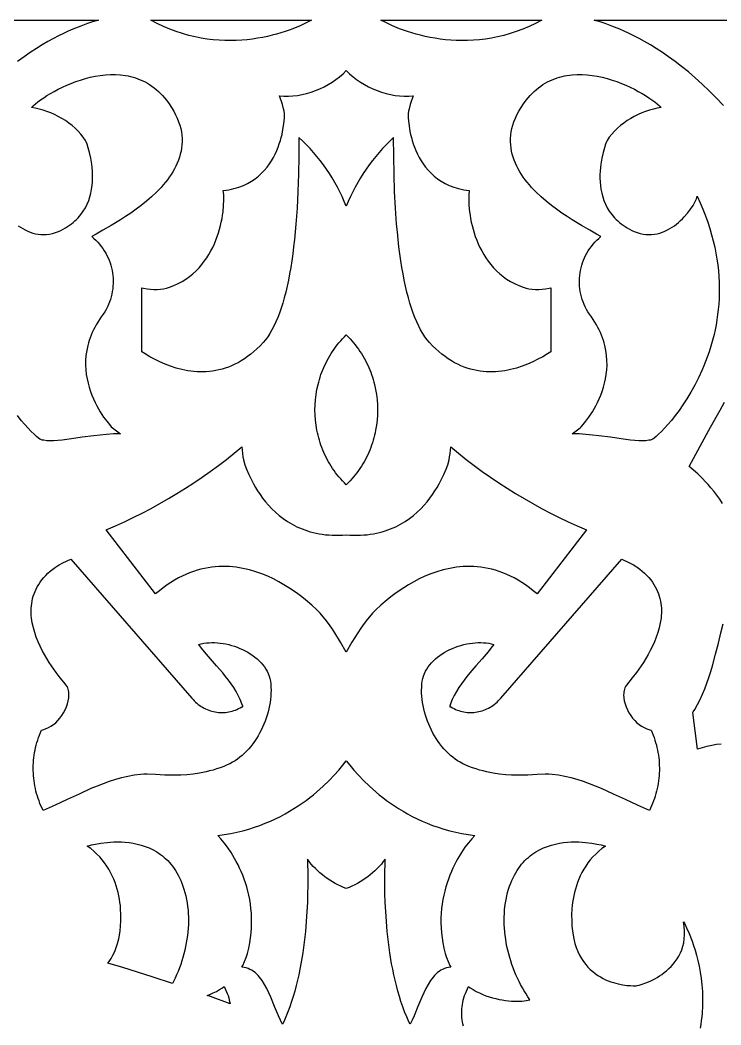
# Model space of a CAD drawing. Extents: x -350 to 350, y -780 to 780.
# Drawn here: x 46.6 to 112, y 606.3 to 700 of the extents above; entities that cross this region are included whole.
import ezdxf

# ---------------------------------------------------------------- set-up
doc = ezdxf.new("R2010")
doc.units = 0
doc.layers.add('LAYER_1', color=18, linetype='CONTINUOUS')

msp = doc.modelspace()

# ---------------------------------------------------------------- linework, layer by layer
at = {"layer": 'LAYER_1'}
for points in [[(22.939, 700), (53.862, 700), (53.668, 699.935), (53.321, 699.829), (52.831, 699.669), (52.21, 699.444), (51.468, 699.144), (51.055, 698.962), (50.615, 698.757), (50.151, 698.528), (49.663, 698.274), (49.154, 697.993), (48.623, 697.683), (48.073, 697.344), (47.505, 696.974), (46.92, 696.572), (46.319, 696.137)], [(112.204, 692.04), (111.533, 692.747), (110.868, 693.411), (110.211, 694.034), (109.562, 694.617), (108.924, 695.16), (108.296, 695.667), (107.682, 696.137), (107.082, 696.572), (106.497, 696.974), (105.928, 697.344), (105.378, 697.683), (104.847, 697.993), (104.338, 698.274), (103.85, 698.528), (103.386, 698.757), (102.946, 698.962), (102.533, 699.144), (101.791, 699.444), (101.17, 699.669), (100.68, 699.829), (100.333, 699.935), (100.139, 700), (131.062, 700)], [(46.383, 680.825), (46.594, 680.681), (46.811, 680.548), (47.036, 680.425), (47.266, 680.315), (47.503, 680.219), (47.746, 680.138), (47.993, 680.072), (48.246, 680.025), (48.503, 679.996), (48.765, 679.987), (49.031, 679.999), (49.3, 680.033), (49.572, 680.092), (49.847, 680.175), (50.125, 680.284), (50.353, 680.39), (50.571, 680.501), (50.779, 680.618), (50.976, 680.739), (51.164, 680.865), (51.343, 680.996), (51.512, 681.131), (51.672, 681.27), (51.823, 681.413), (51.965, 681.559), (52.224, 681.862), (52.451, 682.177), (52.647, 682.502), (52.814, 682.836), (52.955, 683.176), (53.07, 683.52), (53.161, 683.868), (53.23, 684.218), (53.279, 684.566), (53.309, 684.913), (53.323, 685.256), (53.322, 685.593), (53.307, 685.922), (53.281, 686.242), (53.245, 686.552), (53.149, 687.13), (53.035, 687.643), (52.916, 688.077), (52.805, 688.418), (52.717, 688.651), (52.665, 688.763), (52.452, 689.074), (52.218, 689.369), (51.964, 689.65), (51.692, 689.916), (51.404, 690.167), (51.101, 690.402), (50.785, 690.621), (50.458, 690.824), (50.12, 691.012), (49.774, 691.182), (49.421, 691.337), (49.063, 691.474), (48.702, 691.595), (48.338, 691.699), (47.973, 691.785), (47.61, 691.853), (47.782, 692.016), (47.985, 692.189), (48.216, 692.372), (48.474, 692.562), (48.758, 692.758), (49.066, 692.956), (49.396, 693.156), (49.747, 693.354), (50.116, 693.55), (50.504, 693.74), (50.907, 693.924), (51.324, 694.098), (51.755, 694.261), (52.196, 694.411), (52.647, 694.546), (53.106, 694.663), (53.571, 694.762), (54.041, 694.838), (54.514, 694.892), (54.988, 694.919), (55.462, 694.92), (55.935, 694.89), (56.404, 694.83), (56.637, 694.787), (56.868, 694.735), (57.098, 694.675), (57.326, 694.605), (57.552, 694.526), (57.776, 694.437), (57.997, 694.338), (58.216, 694.229), (58.432, 694.11), (58.645, 693.98), (58.854, 693.839), (59.061, 693.686), (59.263, 693.523), (59.462, 693.347), (59.657, 693.16), (59.847, 692.96), (60.033, 692.748), (60.215, 692.523), (60.467, 692.181), (60.694, 691.842), (60.894, 691.507), (61.071, 691.175), (61.223, 690.847), (61.351, 690.523), (61.458, 690.202), (61.542, 689.884), (61.605, 689.571), (61.647, 689.261), (61.67, 688.956), (61.673, 688.654), (61.658, 688.356), (61.625, 688.062), (61.576, 687.772), (61.51, 687.487), (61.428, 687.205), (61.332, 686.928), (61.222, 686.655), (61.098, 686.386), (60.961, 686.122), (60.812, 685.862), (60.652, 685.607), (60.482, 685.356), (60.301, 685.11), (60.111, 684.868), (59.913, 684.632), (59.707, 684.399), (59.274, 683.95), (58.819, 683.52), (58.347, 683.11), (57.863, 682.721), (57.374, 682.352), (56.884, 682.005), (56.401, 681.68), (55.928, 681.377), (55.04, 680.839), (54.265, 680.395), (53.648, 680.048), (53.235, 679.802), (53.434, 679.636), (53.623, 679.463), (53.802, 679.282), (53.971, 679.093), (54.129, 678.898), (54.278, 678.696), (54.415, 678.488), (54.543, 678.274), (54.66, 678.055), (54.767, 677.831), (54.862, 677.603), (54.948, 677.371), (55.022, 677.135), (55.086, 676.897), (55.138, 676.655), (55.18, 676.412), (55.211, 676.167), (55.231, 675.92), (55.239, 675.673), (55.237, 675.425), (55.223, 675.177), (55.198, 674.929), (55.161, 674.683), (55.113, 674.437), (55.054, 674.193), (54.983, 673.952), (54.9, 673.713), (54.806, 673.477), (54.699, 673.244), (54.581, 673.015), (54.451, 672.791), (54.309, 672.571), (54.127, 672.324), (53.956, 672.077), (53.798, 671.83), (53.651, 671.585), (53.516, 671.339), (53.392, 671.095), (53.279, 670.851), (53.177, 670.609), (53.085, 670.368), (53.003, 670.128), (52.931, 669.889), (52.868, 669.651), (52.769, 669.181), (52.704, 668.719), (52.671, 668.264), (52.667, 667.817), (52.69, 667.381), (52.737, 666.955), (52.807, 666.54), (52.896, 666.138), (53.003, 665.749), (53.124, 665.373), (53.259, 665.013), (53.403, 664.668), (53.555, 664.34), (53.713, 664.029), (53.874, 663.736), (54.036, 663.462), (54.351, 662.976), (54.641, 662.577), (54.886, 662.272), (55.068, 662.067), (55.166, 661.969), (55.545, 661.69), (55.935, 661.424), (55.272, 661.396), (54.634, 661.353), (54.022, 661.298), (53.435, 661.234), (52.341, 661.091), (51.353, 660.948), (50.472, 660.83), (50.073, 660.788), (49.701, 660.762), (49.357, 660.754), (49.042, 660.768), (48.755, 660.806), (48.622, 660.835), (48.496, 660.872), (48.404, 660.92), (48.263, 661.021), (48.079, 661.173), (47.856, 661.375), (47.597, 661.627), (47.309, 661.927), (46.996, 662.274), (46.661, 662.668), (46.31, 663.108)], [(112.117, 654.902), (111.852, 655.307), (111.581, 655.689), (111.307, 656.048), (111.034, 656.382), (110.766, 656.693), (110.504, 656.978), (110.253, 657.238), (109.795, 657.682), (109.418, 658.019), (109.147, 658.247), (109.009, 658.362), (110.043, 660.263), (111, 662.019), (111.888, 663.616), (112.309, 664.352)], [(111.993, 632.479), (111.555, 632.422), (111.109, 632.347), (110.658, 632.251), (110.206, 632.132), (109.774, 631.995), (109.335, 635.43), (109.38, 635.496), (109.516, 635.707), (109.774, 636.152), (110.016, 636.624), (110.242, 637.118), (110.454, 637.631), (110.652, 638.159), (110.837, 638.696), (111.01, 639.239), (111.172, 639.784), (111.466, 640.861), (111.728, 641.894), (111.964, 642.849), (112.182, 643.691)], [(87.931, 606.178), (87.885, 606.369), (87.847, 606.563), (87.816, 606.758), (87.794, 606.956), (87.779, 607.156), (87.773, 607.358), (87.775, 607.561), (87.786, 607.765), (87.805, 607.971), (87.834, 608.178), (87.871, 608.385), (87.918, 608.594), (87.975, 608.803), (88.041, 609.012), (88.117, 609.221), (88.204, 609.43), (88.3, 609.639), (88.407, 609.848), (88.546, 609.749), (88.833, 609.569), (89.127, 609.405), (89.426, 609.257), (89.728, 609.123), (90.034, 609.004), (90.341, 608.9), (90.647, 608.808), (90.952, 608.729), (91.254, 608.663), (91.552, 608.609), (91.844, 608.565), (92.129, 608.533), (92.405, 608.51), (92.672, 608.497), (92.927, 608.493), (93.17, 608.498), (93.398, 608.51), (93.612, 608.53), (93.808, 608.557), (93.986, 608.59), (94.145, 608.629), (93.958, 608.896), (93.777, 609.171), (93.603, 609.453), (93.435, 609.742), (93.274, 610.037), (93.12, 610.338), (92.973, 610.645), (92.833, 610.957), (92.7, 611.273), (92.575, 611.594), (92.458, 611.919), (92.349, 612.248), (92.249, 612.579), (92.156, 612.914), (92.073, 613.251), (91.998, 613.589), (91.932, 613.93), (91.875, 614.271), (91.827, 614.613), (91.79, 614.956), (91.762, 615.298), (91.743, 615.64), (91.735, 615.981), (91.738, 616.321), (91.751, 616.659), (91.774, 616.995), (91.809, 617.329), (91.854, 617.659), (91.911, 617.986), (91.98, 618.31), (92.06, 618.63), (92.152, 618.945), (92.245, 619.227), (92.346, 619.497), (92.453, 619.755), (92.567, 620.003), (92.686, 620.239), (92.812, 620.464), (92.943, 620.679), (93.079, 620.884), (93.22, 621.078), (93.366, 621.262), (93.517, 621.437), (93.672, 621.602), (93.831, 621.758), (93.994, 621.905), (94.16, 622.044), (94.329, 622.173), (94.677, 622.408), (95.034, 622.612), (95.399, 622.787), (95.77, 622.934), (96.144, 623.055), (96.52, 623.152), (96.895, 623.228), (97.268, 623.283), (97.636, 623.32), (97.997, 623.341), (98.349, 623.348), (98.691, 623.341), (99.019, 623.324), (99.332, 623.299), (99.906, 623.228), (100.394, 623.144), (100.78, 623.061), (101.181, 622.961), (100.858, 622.725), (100.556, 622.478), (100.276, 622.22), (100.015, 621.952), (99.775, 621.676), (99.553, 621.392), (99.35, 621.1), (99.164, 620.804), (98.995, 620.502), (98.842, 620.196), (98.705, 619.886), (98.583, 619.575), (98.475, 619.262), (98.381, 618.949), (98.299, 618.636), (98.23, 618.325), (98.172, 618.017), (98.125, 617.711), (98.088, 617.41), (98.061, 617.114), (98.033, 616.541), (98.035, 616), (98.061, 615.498), (98.106, 615.042), (98.166, 614.641), (98.234, 614.3), (98.342, 613.884), (98.47, 613.495), (98.615, 613.132), (98.776, 612.794), (98.952, 612.481), (99.141, 612.192), (99.342, 611.925), (99.553, 611.68), (99.773, 611.456), (100.001, 611.252), (100.235, 611.067), (100.474, 610.9), (100.716, 610.75), (100.96, 610.616), (101.204, 610.497), (101.448, 610.393), (101.689, 610.303), (101.926, 610.225), (102.158, 610.158), (102.383, 610.102), (102.808, 610.019), (103.19, 609.968), (103.516, 609.941), (103.776, 609.931), (104.052, 609.932), (104.151, 609.948), (104.346, 609.997), (104.623, 610.082), (104.966, 610.206), (105.358, 610.373), (105.785, 610.585), (106.006, 610.709), (106.23, 610.846), (106.454, 610.996), (106.678, 611.159), (106.898, 611.336), (107.113, 611.527), (107.32, 611.732), (107.519, 611.952), (107.707, 612.188), (107.881, 612.439), (108.041, 612.707), (108.184, 612.99), (108.307, 613.291), (108.41, 613.609), (108.491, 613.945), (108.546, 614.298), (108.575, 614.67), (108.575, 615.061), (108.544, 615.471), (108.481, 615.901), (108.582, 615.709), (108.763, 615.336), (109.002, 614.795), (109.272, 614.098), (109.411, 613.696), (109.55, 613.259), (109.684, 612.79), (109.812, 612.291), (109.929, 611.762), (110.032, 611.206), (110.12, 610.624), (110.188, 610.017), (110.234, 609.388), (110.255, 608.738), (110.247, 608.069), (110.208, 607.382), (110.175, 607.032), (110.134, 606.679), (110.083, 606.322), (110.022, 605.961)]]:
    msp.add_lwpolyline(points, dxfattribs=at)
for points in [[(73.262, 699.738), (72.681, 699.468), (72.022, 699.198), (71.665, 699.065), (71.291, 698.937), (70.9, 698.812), (70.493, 698.694), (70.07, 698.583), (69.633, 698.479), (69.181, 698.386), (68.716, 698.303), (68.238, 698.232), (67.747, 698.174), (67.245, 698.13), (66.732, 698.102), (66.208, 698.09), (65.675, 698.096), (65.132, 698.121), (64.581, 698.167), (64.022, 698.234), (63.456, 698.323), (62.883, 698.437), (62.305, 698.575), (61.721, 698.74), (61.132, 698.932), (60.539, 699.152), (59.943, 699.403), (59.344, 699.684), (58.743, 700), (73.762, 700)], [(94.657, 699.684), (94.058, 699.403), (93.462, 699.152), (92.869, 698.932), (92.28, 698.74), (91.696, 698.575), (91.118, 698.437), (90.545, 698.323), (89.979, 698.234), (89.42, 698.167), (88.869, 698.121), (88.326, 698.096), (87.793, 698.09), (87.269, 698.102), (86.756, 698.13), (86.254, 698.174), (85.764, 698.232), (85.285, 698.303), (84.82, 698.386), (84.369, 698.479), (83.931, 698.583), (83.509, 698.694), (83.102, 698.812), (82.711, 698.937), (82.336, 699.065), (81.98, 699.198), (81.321, 699.468), (80.739, 699.738), (80.239, 700), (95.259, 700)], [(77.304, 694.997), (77.626, 694.716), (77.967, 694.453), (78.324, 694.207), (78.695, 693.981), (79.079, 693.774), (79.474, 693.587), (79.878, 693.422), (80.29, 693.277), (80.708, 693.155), (81.13, 693.055), (81.554, 692.979), (81.979, 692.928), (82.403, 692.9), (82.824, 692.899), (83.241, 692.923), (82.969, 692.122), (82.858, 691.713), (82.814, 691.506), (82.778, 691.298), (82.773, 691.174), (82.779, 690.927), (82.804, 690.575), (82.855, 690.134), (82.942, 689.622), (83.001, 689.344), (83.072, 689.055), (83.156, 688.756), (83.253, 688.45), (83.365, 688.138), (83.492, 687.824), (83.637, 687.509), (83.799, 687.194), (83.979, 686.883), (84.18, 686.578), (84.401, 686.28), (84.643, 685.991), (84.909, 685.714), (85.197, 685.451), (85.511, 685.204), (85.85, 684.975), (86.216, 684.766), (86.609, 684.579), (87.031, 684.417), (87.253, 684.346), (87.483, 684.281), (87.72, 684.224), (87.965, 684.174), (88.218, 684.132), (88.479, 684.098), (88.441, 683.702), (88.43, 683.233), (88.45, 682.701), (88.506, 682.117), (88.549, 681.809), (88.602, 681.492), (88.666, 681.168), (88.741, 680.837), (88.829, 680.502), (88.929, 680.163), (89.043, 679.823), (89.17, 679.482), (89.312, 679.142), (89.468, 678.804), (89.639, 678.47), (89.827, 678.141), (90.031, 677.818), (90.252, 677.502), (90.49, 677.196), (90.746, 676.901), (91.021, 676.617), (91.315, 676.347), (91.629, 676.091), (91.962, 675.851), (92.317, 675.629), (92.693, 675.425), (93.09, 675.242), (93.51, 675.08), (93.773, 675.002), (94.051, 674.943), (94.342, 674.905), (94.644, 674.886), (94.956, 674.886), (95.276, 674.903), (95.601, 674.939), (95.932, 674.99), (96.075, 675.02), (96.075, 669.047), (95.779, 668.861), (95.345, 668.606), (94.889, 668.361), (94.413, 668.128), (93.918, 667.912), (93.406, 667.716), (92.879, 667.545), (92.338, 667.402), (92.063, 667.343), (91.784, 667.292), (91.504, 667.25), (91.22, 667.218), (90.935, 667.196), (90.647, 667.185), (90.358, 667.184), (90.067, 667.195), (89.774, 667.218), (89.48, 667.254), (89.185, 667.302), (88.889, 667.365), (88.593, 667.441), (88.296, 667.531), (87.998, 667.637), (87.701, 667.758), (87.404, 667.894), (87.107, 668.048), (86.81, 668.218), (86.514, 668.406), (86.219, 668.611), (85.926, 668.835), (85.633, 669.078), (85.342, 669.34), (85.053, 669.622), (84.765, 669.925), (84.548, 670.18), (84.338, 670.462), (84.136, 670.769), (83.941, 671.102), (83.755, 671.46), (83.575, 671.843), (83.404, 672.249), (83.24, 672.68), (83.083, 673.134), (82.934, 673.611), (82.792, 674.11), (82.657, 674.632), (82.53, 675.175), (82.41, 675.739), (82.297, 676.324), (82.191, 676.929), (82.092, 677.555), (82, 678.2), (81.915, 678.864), (81.837, 679.546), (81.766, 680.247), (81.701, 680.966), (81.593, 682.455), (81.51, 684.011), (81.454, 685.629), (81.424, 687.307), (81.419, 689.041), (81.066, 688.711), (80.722, 688.369), (80.387, 688.016), (80.061, 687.652), (79.745, 687.278), (79.438, 686.894), (79.142, 686.501), (78.857, 686.1), (78.583, 685.69), (78.32, 685.273), (78.069, 684.848), (77.83, 684.417), (77.603, 683.98), (77.389, 683.536), (77.188, 683.088), (77.001, 682.635), (76.813, 683.088), (76.612, 683.536), (76.398, 683.98), (76.171, 684.417), (75.932, 684.848), (75.681, 685.273), (75.418, 685.69), (75.144, 686.1), (74.859, 686.501), (74.563, 686.894), (74.257, 687.278), (73.94, 687.652), (73.614, 688.016), (73.279, 688.369), (72.935, 688.711), (72.582, 689.041), (72.577, 687.307), (72.547, 685.629), (72.491, 684.011), (72.409, 682.455), (72.3, 680.966), (72.235, 680.247), (72.164, 679.546), (72.086, 678.864), (72.001, 678.2), (71.909, 677.555), (71.81, 676.929), (71.704, 676.324), (71.591, 675.739), (71.471, 675.175), (71.344, 674.632), (71.209, 674.11), (71.067, 673.611), (70.918, 673.134), (70.761, 672.68), (70.597, 672.249), (70.426, 671.843), (70.247, 671.46), (70.06, 671.102), (69.865, 670.769), (69.663, 670.462), (69.453, 670.18), (69.236, 669.925), (68.948, 669.622), (68.659, 669.34), (68.368, 669.078), (68.075, 668.835), (67.782, 668.611), (67.487, 668.406), (67.191, 668.218), (66.894, 668.048), (66.597, 667.894), (66.3, 667.758), (66.003, 667.637), (65.705, 667.531), (65.408, 667.441), (65.112, 667.365), (64.816, 667.302), (64.521, 667.254), (64.227, 667.218), (63.934, 667.195), (63.643, 667.184), (63.354, 667.185), (63.066, 667.196), (62.781, 667.218), (62.497, 667.25), (62.217, 667.292), (61.939, 667.343), (61.663, 667.402), (61.122, 667.545), (60.595, 667.716), (60.083, 667.912), (59.588, 668.128), (59.112, 668.361), (58.656, 668.606), (58.222, 668.861), (57.926, 669.047), (57.926, 675.02), (58.069, 674.99), (58.4, 674.939), (58.725, 674.903), (59.045, 674.886), (59.357, 674.886), (59.659, 674.905), (59.95, 674.943), (60.228, 675.002), (60.491, 675.08), (60.911, 675.242), (61.309, 675.425), (61.684, 675.629), (62.039, 675.851), (62.372, 676.091), (62.686, 676.347), (62.98, 676.617), (63.255, 676.901), (63.511, 677.196), (63.749, 677.502), (63.97, 677.818), (64.174, 678.141), (64.362, 678.47), (64.533, 678.804), (64.69, 679.142), (64.831, 679.482), (64.958, 679.823), (65.072, 680.163), (65.172, 680.502), (65.26, 680.837), (65.335, 681.168), (65.4, 681.492), (65.453, 681.809), (65.495, 682.117), (65.551, 682.701), (65.571, 683.233), (65.56, 683.702), (65.522, 684.098), (65.783, 684.132), (66.036, 684.174), (66.281, 684.224), (66.518, 684.281), (66.748, 684.346), (66.97, 684.417), (67.392, 684.579), (67.785, 684.766), (68.151, 684.975), (68.49, 685.204), (68.804, 685.451), (69.093, 685.714), (69.358, 685.991), (69.6, 686.28), (69.821, 686.578), (70.022, 686.883), (70.202, 687.194), (70.364, 687.509), (70.509, 687.824), (70.636, 688.138), (70.748, 688.45), (70.845, 688.756), (70.929, 689.055), (71, 689.344), (71.059, 689.622), (71.146, 690.134), (71.197, 690.575), (71.222, 690.927), (71.228, 691.174), (71.223, 691.298), (71.187, 691.506), (71.143, 691.713), (71.032, 692.122), (70.76, 692.923), (71.177, 692.899), (71.598, 692.9), (72.022, 692.928), (72.447, 692.979), (72.871, 693.055), (73.293, 693.155), (73.711, 693.277), (74.123, 693.422), (74.527, 693.587), (74.922, 693.774), (75.306, 693.981), (75.677, 694.207), (76.034, 694.453), (76.375, 694.716), (76.697, 694.997), (77.001, 695.295)], [(99.013, 694.919), (99.488, 694.892), (99.96, 694.838), (100.43, 694.762), (100.895, 694.663), (101.354, 694.546), (101.805, 694.411), (102.246, 694.261), (102.677, 694.098), (103.094, 693.924), (103.497, 693.74), (103.885, 693.55), (104.255, 693.354), (104.605, 693.156), (104.935, 692.956), (105.243, 692.758), (105.527, 692.562), (105.785, 692.372), (106.016, 692.189), (106.219, 692.016), (106.391, 691.853), (106.028, 691.785), (105.663, 691.699), (105.3, 691.595), (104.938, 691.474), (104.58, 691.337), (104.227, 691.182), (103.881, 691.012), (103.543, 690.824), (103.216, 690.621), (102.9, 690.402), (102.597, 690.167), (102.309, 689.916), (102.037, 689.65), (101.784, 689.369), (101.549, 689.074), (101.336, 688.763), (101.284, 688.651), (101.196, 688.418), (101.085, 688.077), (100.966, 687.643), (100.852, 687.13), (100.757, 686.552), (100.72, 686.242), (100.694, 685.922), (100.679, 685.593), (100.678, 685.256), (100.692, 684.913), (100.722, 684.566), (100.771, 684.218), (100.84, 683.868), (100.932, 683.52), (101.046, 683.176), (101.187, 682.836), (101.354, 682.502), (101.55, 682.177), (101.777, 681.862), (102.036, 681.559), (102.179, 681.413), (102.329, 681.27), (102.489, 681.131), (102.658, 680.996), (102.837, 680.865), (103.025, 680.739), (103.222, 680.618), (103.43, 680.501), (103.648, 680.39), (103.877, 680.284), (104.154, 680.175), (104.429, 680.092), (104.701, 680.033), (104.97, 679.999), (105.236, 679.987), (105.498, 679.996), (105.755, 680.025), (106.008, 680.072), (106.256, 680.138), (106.498, 680.219), (106.735, 680.315), (106.966, 680.425), (107.19, 680.548), (107.407, 680.681), (107.618, 680.825), (107.821, 680.977), (108.016, 681.137), (108.203, 681.303), (108.381, 681.474), (108.55, 681.649), (108.861, 682.004), (109.131, 682.359), (109.359, 682.704), (109.541, 683.03), (109.674, 683.324), (109.722, 683.458), (109.756, 683.579), (110.035, 682.965), (110.291, 682.357), (110.526, 681.755), (110.738, 681.158), (110.93, 680.568), (111.1, 679.984), (111.251, 679.406), (111.383, 678.835), (111.496, 678.27), (111.591, 677.712), (111.668, 677.161), (111.727, 676.617), (111.771, 676.08), (111.798, 675.55), (111.811, 675.028), (111.808, 674.512), (111.791, 674.005), (111.761, 673.505), (111.717, 673.013), (111.661, 672.529), (111.593, 672.052), (111.514, 671.584), (111.424, 671.125), (111.323, 670.673), (111.213, 670.23), (111.094, 669.796), (110.967, 669.371), (110.831, 668.954), (110.689, 668.546), (110.539, 668.148), (110.383, 667.758), (110.222, 667.379), (109.884, 666.647), (109.531, 665.955), (109.167, 665.302), (108.797, 664.69), (108.424, 664.119), (108.054, 663.592), (107.691, 663.108), (107.34, 662.668), (107.006, 662.274), (106.692, 661.927), (106.404, 661.627), (106.145, 661.375), (105.922, 661.173), (105.738, 661.021), (105.597, 660.92), (105.505, 660.872), (105.379, 660.835), (105.247, 660.806), (104.959, 660.768), (104.644, 660.754), (104.3, 660.762), (103.928, 660.788), (103.529, 660.83), (102.648, 660.948), (101.66, 661.091), (100.566, 661.234), (99.979, 661.298), (99.367, 661.353), (98.729, 661.396), (98.066, 661.424), (98.456, 661.69), (98.835, 661.969), (98.934, 662.067), (99.115, 662.272), (99.36, 662.577), (99.65, 662.976), (99.965, 663.462), (100.127, 663.736), (100.288, 664.029), (100.446, 664.34), (100.598, 664.668), (100.743, 665.013), (100.877, 665.373), (100.999, 665.749), (101.105, 666.138), (101.195, 666.54), (101.264, 666.955), (101.312, 667.381), (101.335, 667.817), (101.331, 668.264), (101.297, 668.719), (101.232, 669.181), (101.134, 669.651), (101.071, 669.889), (100.998, 670.128), (100.916, 670.368), (100.824, 670.609), (100.722, 670.851), (100.609, 671.095), (100.485, 671.339), (100.35, 671.585), (100.203, 671.83), (100.045, 672.077), (99.874, 672.324), (99.692, 672.571), (99.55, 672.791), (99.42, 673.015), (99.302, 673.244), (99.195, 673.477), (99.101, 673.713), (99.018, 673.952), (98.947, 674.193), (98.888, 674.437), (98.84, 674.683), (98.803, 674.929), (98.778, 675.177), (98.764, 675.425), (98.762, 675.673), (98.77, 675.92), (98.79, 676.167), (98.821, 676.412), (98.863, 676.655), (98.915, 676.897), (98.979, 677.135), (99.054, 677.371), (99.139, 677.603), (99.235, 677.831), (99.341, 678.055), (99.458, 678.274), (99.586, 678.488), (99.724, 678.696), (99.872, 678.898), (100.03, 679.093), (100.199, 679.282), (100.378, 679.463), (100.567, 679.636), (100.767, 679.802), (100.353, 680.048), (99.736, 680.395), (98.961, 680.839), (98.073, 681.377), (97.6, 681.68), (97.117, 682.005), (96.627, 682.352), (96.138, 682.721), (95.654, 683.11), (95.182, 683.52), (94.727, 683.95), (94.294, 684.399), (94.088, 684.632), (93.89, 684.868), (93.7, 685.11), (93.519, 685.356), (93.349, 685.607), (93.189, 685.862), (93.04, 686.122), (92.903, 686.386), (92.779, 686.655), (92.669, 686.928), (92.573, 687.205), (92.491, 687.487), (92.425, 687.772), (92.376, 688.062), (92.343, 688.356), (92.328, 688.654), (92.332, 688.956), (92.354, 689.261), (92.397, 689.571), (92.459, 689.884), (92.544, 690.202), (92.65, 690.523), (92.778, 690.847), (92.93, 691.175), (93.107, 691.507), (93.308, 691.842), (93.534, 692.181), (93.786, 692.523), (93.968, 692.748), (94.154, 692.96), (94.344, 693.16), (94.539, 693.347), (94.738, 693.523), (94.941, 693.686), (95.147, 693.839), (95.356, 693.98), (95.569, 694.11), (95.785, 694.229), (96.004, 694.338), (96.225, 694.437), (96.449, 694.526), (96.675, 694.605), (96.903, 694.675), (97.133, 694.735), (97.364, 694.787), (97.597, 694.83), (98.066, 694.89), (98.539, 694.92)], [(77.181, 670.45), (77.355, 670.267), (77.523, 670.081), (77.686, 669.891), (77.842, 669.697), (77.994, 669.501), (78.139, 669.301), (78.279, 669.098), (78.413, 668.893), (78.541, 668.684), (78.664, 668.473), (78.781, 668.259), (78.892, 668.043), (78.998, 667.825), (79.097, 667.605), (79.192, 667.382), (79.28, 667.158), (79.363, 666.932), (79.44, 666.704), (79.511, 666.474), (79.577, 666.243), (79.637, 666.011), (79.739, 665.543), (79.819, 665.071), (79.876, 664.596), (79.91, 664.12), (79.922, 663.642), (79.91, 663.164), (79.876, 662.688), (79.819, 662.213), (79.739, 661.741), (79.691, 661.507), (79.637, 661.273), (79.577, 661.041), (79.511, 660.81), (79.44, 660.581), (79.363, 660.353), (79.28, 660.126), (79.192, 659.902), (79.097, 659.679), (78.998, 659.459), (78.892, 659.241), (78.781, 659.025), (78.664, 658.811), (78.541, 658.6), (78.413, 658.392), (78.279, 658.186), (78.139, 657.983), (77.994, 657.784), (77.842, 657.587), (77.686, 657.394), (77.523, 657.204), (77.355, 657.017), (77.181, 656.834), (77.001, 656.655), (76.82, 656.834), (76.646, 657.017), (76.478, 657.204), (76.316, 657.394), (76.159, 657.587), (76.007, 657.784), (75.862, 657.983), (75.722, 658.186), (75.588, 658.392), (75.46, 658.6), (75.337, 658.811), (75.22, 659.025), (75.109, 659.241), (75.003, 659.459), (74.904, 659.679), (74.81, 659.902), (74.721, 660.126), (74.638, 660.353), (74.561, 660.581), (74.49, 660.81), (74.424, 661.041), (74.365, 661.273), (74.31, 661.507), (74.262, 661.741), (74.182, 662.213), (74.125, 662.688), (74.091, 663.164), (74.079, 663.642), (74.091, 664.12), (74.125, 664.596), (74.182, 665.071), (74.262, 665.543), (74.365, 666.011), (74.424, 666.243), (74.49, 666.474), (74.561, 666.704), (74.638, 666.932), (74.721, 667.158), (74.81, 667.382), (74.904, 667.605), (75.003, 667.825), (75.109, 668.043), (75.22, 668.259), (75.337, 668.473), (75.46, 668.684), (75.588, 668.893), (75.722, 669.098), (75.862, 669.301), (76.007, 669.501), (76.159, 669.697), (76.316, 669.891), (76.478, 670.081), (76.646, 670.267), (76.82, 670.45), (77.001, 670.629)], [(87.463, 659.592), (88.195, 659.015), (88.938, 658.451), (89.692, 657.901), (90.455, 657.364), (91.229, 656.843), (92.011, 656.335), (92.803, 655.842), (93.602, 655.365), (94.41, 654.902), (95.226, 654.455), (96.049, 654.024), (96.879, 653.609), (97.715, 653.209), (98.557, 652.827), (99.406, 652.461), (94.801, 646.485), (94.445, 646.782), (94.089, 647.059), (93.734, 647.315), (93.38, 647.551), (93.026, 647.768), (92.673, 647.965), (92.321, 648.144), (91.97, 648.305), (91.621, 648.449), (91.273, 648.576), (90.927, 648.686), (90.582, 648.781), (90.24, 648.86), (89.9, 648.924), (89.562, 648.974), (89.227, 649.01), (88.894, 649.033), (88.564, 649.042), (88.238, 649.04), (87.914, 649.026), (87.594, 649), (87.277, 648.964), (86.964, 648.918), (86.655, 648.861), (86.349, 648.796), (86.048, 648.722), (85.459, 648.55), (84.889, 648.349), (84.338, 648.123), (83.808, 647.877), (83.301, 647.615), (82.818, 647.34), (82.36, 647.058), (81.929, 646.771), (81.525, 646.485), (81.151, 646.202), (80.807, 645.928), (80.215, 645.422), (79.76, 644.997), (79.454, 644.689), (79.306, 644.528), (78.976, 644.129), (78.662, 643.716), (78.362, 643.29), (78.075, 642.855), (77.527, 641.964), (77.001, 641.061), (76.474, 641.964), (75.926, 642.855), (75.639, 643.29), (75.339, 643.716), (75.025, 644.129), (74.695, 644.528), (74.547, 644.689), (74.241, 644.997), (73.786, 645.422), (73.194, 645.928), (72.85, 646.202), (72.476, 646.485), (72.072, 646.771), (71.641, 647.058), (71.183, 647.34), (70.7, 647.615), (70.193, 647.877), (69.663, 648.123), (69.113, 648.349), (68.542, 648.55), (67.953, 648.722), (67.652, 648.796), (67.346, 648.861), (67.037, 648.918), (66.724, 648.964), (66.407, 649), (66.087, 649.026), (65.763, 649.04), (65.437, 649.042), (65.107, 649.033), (64.774, 649.01), (64.439, 648.974), (64.101, 648.924), (63.761, 648.86), (63.419, 648.781), (63.074, 648.686), (62.728, 648.576), (62.38, 648.449), (62.031, 648.305), (61.68, 648.144), (61.328, 647.965), (60.975, 647.768), (60.621, 647.551), (60.267, 647.315), (59.912, 647.059), (59.556, 646.782), (59.201, 646.485), (54.596, 652.461), (55.444, 652.827), (56.286, 653.209), (57.122, 653.609), (57.952, 654.024), (58.775, 654.455), (59.591, 654.902), (60.399, 655.365), (61.199, 655.842), (61.99, 656.335), (62.772, 656.843), (63.546, 657.364), (64.309, 657.901), (65.063, 658.451), (65.806, 659.015), (66.538, 659.592), (67.259, 660.183), (67.32, 659.577), (67.354, 659.275), (67.401, 658.975), (67.531, 658.533), (67.681, 658.125), (67.893, 657.621), (68.171, 657.043), (68.337, 656.733), (68.522, 656.413), (68.725, 656.084), (68.949, 655.751), (69.192, 655.416), (69.457, 655.081), (69.742, 654.75), (70.05, 654.424), (70.381, 654.107), (70.734, 653.801), (71.112, 653.509), (71.514, 653.234), (71.94, 652.978), (72.392, 652.745), (72.628, 652.637), (72.871, 652.536), (73.12, 652.442), (73.376, 652.355), (73.639, 652.276), (73.908, 652.205), (74.185, 652.141), (74.469, 652.087), (74.759, 652.041), (75.057, 652.005), (75.363, 651.978), (75.675, 651.962), (75.995, 651.955), (76.322, 651.959), (76.657, 651.974), (77.001, 652.001), (77.344, 651.974), (77.679, 651.959), (78.006, 651.955), (78.326, 651.962), (78.639, 651.978), (78.944, 652.005), (79.242, 652.041), (79.533, 652.087), (79.816, 652.141), (80.093, 652.205), (80.362, 652.276), (80.625, 652.355), (80.881, 652.442), (81.13, 652.536), (81.373, 652.637), (81.609, 652.745), (82.061, 652.978), (82.488, 653.234), (82.889, 653.509), (83.267, 653.801), (83.62, 654.107), (83.951, 654.424), (84.259, 654.75), (84.544, 655.081), (84.809, 655.416), (85.052, 655.751), (85.276, 656.084), (85.479, 656.413), (85.664, 656.733), (85.83, 657.043), (86.108, 657.621), (86.32, 658.125), (86.47, 658.533), (86.6, 658.975), (86.647, 659.275), (86.682, 659.577), (86.742, 660.183)], [(62.589, 636.757), (62.699, 636.629), (62.815, 636.507), (62.934, 636.391), (63.057, 636.281), (63.185, 636.178), (63.316, 636.081), (63.45, 635.99), (63.587, 635.907), (63.727, 635.829), (63.87, 635.758), (64.016, 635.694), (64.163, 635.636), (64.313, 635.585), (64.464, 635.541), (64.617, 635.503), (64.772, 635.473), (64.927, 635.449), (65.083, 635.432), (65.24, 635.422), (65.398, 635.418), (65.555, 635.422), (65.713, 635.433), (65.871, 635.451), (66.028, 635.476), (66.184, 635.508), (66.339, 635.547), (66.494, 635.594), (66.647, 635.648), (66.798, 635.709), (66.948, 635.777), (67.095, 635.853), (67.241, 635.937), (67.344, 635.937), (67.33, 636.015), (67.265, 636.235), (67.105, 636.634), (66.922, 637.018), (66.718, 637.391), (66.494, 637.753), (66.255, 638.105), (66.001, 638.45), (65.736, 638.788), (65.462, 639.12), (64.897, 639.776), (64.325, 640.428), (63.767, 641.088), (63.499, 641.424), (63.241, 641.766), (63.468, 641.827), (63.704, 641.875), (63.946, 641.91), (64.195, 641.932), (64.449, 641.942), (64.707, 641.939), (64.969, 641.924), (65.233, 641.897), (65.499, 641.858), (65.766, 641.808), (66.032, 641.748), (66.297, 641.676), (66.56, 641.594), (66.82, 641.501), (67.075, 641.398), (67.326, 641.286), (67.571, 641.164), (67.809, 641.032), (68.04, 640.892), (68.262, 640.742), (68.474, 640.584), (68.676, 640.418), (68.866, 640.244), (69.044, 640.062), (69.209, 639.872), (69.359, 639.675), (69.494, 639.471), (69.614, 639.26), (69.716, 639.043), (69.8, 638.819), (69.865, 638.589), (69.911, 638.354), (69.945, 638.078), (69.966, 637.797), (69.975, 637.513), (69.971, 637.225), (69.955, 636.935), (69.927, 636.644), (69.887, 636.351), (69.837, 636.057), (69.775, 635.764), (69.702, 635.471), (69.619, 635.18), (69.525, 634.891), (69.421, 634.605), (69.308, 634.322), (69.185, 634.043), (69.053, 633.768), (68.912, 633.499), (68.762, 633.236), (68.604, 632.979), (68.437, 632.729), (68.263, 632.488), (68.081, 632.255), (67.891, 632.031), (67.694, 631.816), (67.491, 631.612), (67.281, 631.42), (67.064, 631.239), (66.841, 631.07), (66.613, 630.914), (66.379, 630.772), (66.139, 630.645), (65.895, 630.532), (65.556, 630.393), (65.221, 630.268), (64.89, 630.155), (64.563, 630.055), (64.241, 629.965), (63.924, 629.887), (63.303, 629.76), (62.704, 629.669), (62.126, 629.609), (61.571, 629.575), (61.04, 629.562), (60.534, 629.566), (60.054, 629.582), (59.18, 629.628), (58.425, 629.662), (58.096, 629.663), (57.8, 629.646), (57.203, 629.57), (56.612, 629.462), (56.027, 629.326), (55.448, 629.164), (54.873, 628.979), (54.303, 628.774), (53.736, 628.552), (53.172, 628.316), (52.053, 627.814), (50.939, 627.29), (49.827, 626.769), (49.271, 626.517), (48.714, 626.274), (48.606, 626.494), (48.505, 626.716), (48.41, 626.941), (48.322, 627.168), (48.241, 627.396), (48.166, 627.627), (48.098, 627.859), (48.036, 628.093), (47.981, 628.328), (47.933, 628.564), (47.891, 628.801), (47.856, 629.04), (47.828, 629.279), (47.806, 629.518), (47.791, 629.759), (47.782, 629.999), (47.78, 630.24), (47.785, 630.48), (47.796, 630.721), (47.815, 630.961), (47.839, 631.201), (47.871, 631.44), (47.909, 631.678), (47.953, 631.915), (48.005, 632.152), (48.063, 632.387), (48.127, 632.621), (48.199, 632.853), (48.277, 633.083), (48.362, 633.312), (48.453, 633.539), (48.551, 633.764), (48.678, 633.801), (48.938, 633.895), (49.206, 634.009), (49.437, 634.132), (49.662, 634.285), (49.878, 634.464), (50.085, 634.668), (50.279, 634.892), (50.459, 635.133), (50.621, 635.389), (50.764, 635.657), (50.886, 635.932), (50.984, 636.213), (51.056, 636.496), (51.101, 636.777), (51.114, 637.055), (51.109, 637.191), (51.095, 637.325), (51.073, 637.456), (51.041, 637.584), (51.001, 637.709), (50.951, 637.83), (50.851, 637.967), (50.628, 638.241), (50.31, 638.64), (49.923, 639.15), (49.496, 639.756), (49.275, 640.092), (49.054, 640.447), (48.836, 640.819), (48.625, 641.208), (48.425, 641.61), (48.238, 642.025), (48.068, 642.451), (47.918, 642.886), (47.792, 643.328), (47.693, 643.776), (47.625, 644.228), (47.603, 644.455), (47.591, 644.682), (47.587, 644.91), (47.594, 645.137), (47.611, 645.365), (47.638, 645.591), (47.676, 645.818), (47.726, 646.043), (47.788, 646.267), (47.862, 646.49), (47.949, 646.711), (48.049, 646.93), (48.163, 647.148), (48.29, 647.363), (48.432, 647.576), (48.589, 647.787), (48.762, 647.995), (48.95, 648.199), (49.154, 648.401), (49.375, 648.599), (49.613, 648.793), (49.868, 648.984), (50.033, 649.095), (50.203, 649.198), (50.555, 649.385), (51.282, 649.709)], [(103.446, 649.385), (103.798, 649.198), (103.968, 649.095), (104.133, 648.984), (104.388, 648.793), (104.626, 648.599), (104.847, 648.401), (105.051, 648.199), (105.239, 647.995), (105.412, 647.787), (105.569, 647.576), (105.711, 647.363), (105.838, 647.148), (105.952, 646.93), (106.052, 646.711), (106.139, 646.49), (106.213, 646.267), (106.275, 646.043), (106.325, 645.818), (106.363, 645.591), (106.39, 645.365), (106.407, 645.137), (106.414, 644.91), (106.41, 644.682), (106.398, 644.455), (106.376, 644.228), (106.308, 643.776), (106.209, 643.328), (106.083, 642.886), (105.933, 642.451), (105.763, 642.025), (105.576, 641.61), (105.376, 641.208), (105.165, 640.819), (104.947, 640.447), (104.726, 640.092), (104.506, 639.756), (104.078, 639.15), (103.691, 638.64), (103.373, 638.241), (103.15, 637.967), (103.05, 637.83), (103, 637.709), (102.96, 637.584), (102.928, 637.456), (102.906, 637.325), (102.892, 637.191), (102.887, 637.055), (102.901, 636.777), (102.945, 636.496), (103.017, 636.213), (103.115, 635.932), (103.237, 635.657), (103.38, 635.389), (103.542, 635.133), (103.722, 634.892), (103.916, 634.668), (104.123, 634.464), (104.34, 634.285), (104.564, 634.132), (104.795, 634.009), (105.063, 633.895), (105.323, 633.801), (105.45, 633.764), (105.548, 633.539), (105.639, 633.312), (105.724, 633.083), (105.802, 632.853), (105.874, 632.621), (105.938, 632.387), (105.996, 632.152), (106.048, 631.915), (106.092, 631.678), (106.13, 631.44), (106.162, 631.201), (106.187, 630.961), (106.205, 630.721), (106.216, 630.48), (106.221, 630.24), (106.219, 629.999), (106.21, 629.759), (106.195, 629.518), (106.173, 629.279), (106.145, 629.04), (106.11, 628.801), (106.068, 628.564), (106.02, 628.328), (105.965, 628.093), (105.903, 627.859), (105.835, 627.627), (105.76, 627.396), (105.679, 627.168), (105.591, 626.941), (105.496, 626.716), (105.395, 626.494), (105.287, 626.274), (104.73, 626.517), (104.174, 626.769), (103.062, 627.29), (101.949, 627.814), (100.829, 628.316), (100.265, 628.552), (99.698, 628.774), (99.128, 628.979), (98.553, 629.164), (97.974, 629.326), (97.389, 629.462), (96.798, 629.57), (96.201, 629.646), (95.905, 629.663), (95.576, 629.662), (94.821, 629.628), (93.947, 629.582), (93.467, 629.566), (92.962, 629.562), (92.43, 629.575), (91.875, 629.609), (91.297, 629.669), (90.698, 629.76), (90.078, 629.887), (89.76, 629.965), (89.438, 630.055), (89.112, 630.155), (88.781, 630.268), (88.445, 630.393), (88.106, 630.532), (87.862, 630.645), (87.622, 630.772), (87.388, 630.914), (87.16, 631.07), (86.937, 631.239), (86.721, 631.42), (86.51, 631.612), (86.307, 631.816), (86.11, 632.031), (85.921, 632.255), (85.738, 632.488), (85.564, 632.729), (85.397, 632.979), (85.239, 633.236), (85.089, 633.499), (84.948, 633.768), (84.816, 634.043), (84.693, 634.322), (84.58, 634.605), (84.476, 634.891), (84.382, 635.18), (84.299, 635.471), (84.226, 635.764), (84.164, 636.057), (84.114, 636.351), (84.074, 636.644), (84.046, 636.935), (84.03, 637.225), (84.026, 637.513), (84.035, 637.797), (84.056, 638.078), (84.09, 638.354), (84.136, 638.589), (84.201, 638.819), (84.285, 639.043), (84.388, 639.26), (84.507, 639.471), (84.642, 639.675), (84.793, 639.872), (84.957, 640.062), (85.135, 640.244), (85.325, 640.418), (85.527, 640.584), (85.739, 640.742), (85.961, 640.892), (86.192, 641.032), (86.43, 641.164), (86.675, 641.286), (86.926, 641.398), (87.182, 641.501), (87.441, 641.594), (87.704, 641.676), (87.969, 641.748), (88.235, 641.808), (88.502, 641.858), (88.768, 641.897), (89.032, 641.924), (89.294, 641.939), (89.552, 641.942), (89.806, 641.932), (90.055, 641.91), (90.298, 641.875), (90.533, 641.827), (90.76, 641.766), (90.503, 641.424), (90.234, 641.088), (89.676, 640.428), (89.104, 639.776), (88.539, 639.12), (88.265, 638.788), (88, 638.45), (87.746, 638.105), (87.507, 637.753), (87.283, 637.391), (87.079, 637.018), (86.896, 636.634), (86.736, 636.235), (86.671, 636.015), (86.657, 635.937), (86.76, 635.937), (86.906, 635.853), (87.053, 635.777), (87.203, 635.709), (87.354, 635.648), (87.507, 635.594), (87.662, 635.547), (87.817, 635.508), (87.974, 635.476), (88.131, 635.451), (88.288, 635.433), (88.446, 635.422), (88.603, 635.418), (88.761, 635.422), (88.918, 635.432), (89.074, 635.449), (89.23, 635.473), (89.384, 635.503), (89.537, 635.541), (89.688, 635.585), (89.838, 635.636), (89.985, 635.694), (90.131, 635.758), (90.274, 635.829), (90.414, 635.907), (90.551, 635.99), (90.686, 636.081), (90.816, 636.178), (90.944, 636.281), (91.067, 636.391), (91.187, 636.507), (91.302, 636.629), (91.413, 636.757), (102.719, 649.709)], [(77.322, 630.5), (77.697, 630.051), (78.127, 629.569), (78.611, 629.064), (79.152, 628.543), (79.749, 628.013), (80.069, 627.748), (80.403, 627.483), (80.752, 627.22), (81.116, 626.959), (81.494, 626.702), (81.887, 626.45), (82.295, 626.203), (82.718, 625.963), (83.156, 625.73), (83.609, 625.506), (84.077, 625.291), (84.561, 625.087), (85.06, 624.894), (85.575, 624.713), (86.105, 624.545), (86.651, 624.391), (87.213, 624.253), (87.79, 624.131), (88.384, 624.026), (88.993, 623.939), (88.708, 623.636), (88.4, 623.27), (88.079, 622.843), (87.75, 622.357), (87.424, 621.816), (87.264, 621.526), (87.107, 621.223), (86.955, 620.907), (86.808, 620.578), (86.668, 620.238), (86.535, 619.886), (86.411, 619.523), (86.295, 619.149), (86.191, 618.765), (86.098, 618.37), (86.017, 617.965), (85.949, 617.551), (85.896, 617.127), (85.859, 616.695), (85.838, 616.254), (85.834, 615.804), (85.849, 615.347), (85.883, 614.881), (85.938, 614.409), (86.014, 613.93), (86.112, 613.444), (86.234, 612.951), (86.355, 612.558), (86.498, 612.186), (86.662, 611.836), (86.753, 611.672), (86.548, 611.642), (86.352, 611.597), (86.166, 611.536), (85.99, 611.46), (85.822, 611.371), (85.662, 611.268), (85.51, 611.154), (85.365, 611.027), (85.227, 610.889), (85.096, 610.741), (84.971, 610.584), (84.851, 610.417), (84.627, 610.061), (84.42, 609.678), (84.226, 609.274), (84.042, 608.855), (83.691, 607.993), (83.338, 607.14), (83.152, 606.73), (82.954, 606.34), (82.839, 606.579), (82.638, 607.032), (82.448, 607.497), (82.271, 607.971), (82.105, 608.454), (81.951, 608.944), (81.806, 609.441), (81.673, 609.942), (81.549, 610.447), (81.435, 610.956), (81.33, 611.465), (81.234, 611.975), (81.066, 612.992), (80.93, 613.996), (80.822, 614.98), (80.738, 615.932), (80.677, 616.845), (80.635, 617.708), (80.608, 618.513), (80.595, 619.251), (80.593, 619.911), (80.597, 620.486), (80.616, 621.34), (80.628, 621.738), (80.454, 621.509), (80.271, 621.287), (80.079, 621.07), (79.879, 620.861), (79.671, 620.659), (79.456, 620.464), (79.234, 620.277), (79.006, 620.098), (78.771, 619.928), (78.531, 619.767), (78.286, 619.615), (78.036, 619.472), (77.783, 619.34), (77.525, 619.218), (77.264, 619.106), (77.001, 619.005), (76.737, 619.106), (76.476, 619.218), (76.218, 619.34), (75.965, 619.472), (75.715, 619.615), (75.47, 619.767), (75.23, 619.928), (74.996, 620.098), (74.767, 620.277), (74.545, 620.464), (74.33, 620.659), (74.122, 620.861), (73.922, 621.07), (73.73, 621.287), (73.547, 621.509), (73.373, 621.738), (73.385, 621.34), (73.404, 620.486), (73.408, 619.911), (73.406, 619.251), (73.393, 618.513), (73.367, 617.708), (73.324, 616.845), (73.263, 615.932), (73.18, 614.98), (73.071, 613.996), (72.935, 612.992), (72.768, 611.975), (72.671, 611.465), (72.566, 610.956), (72.452, 610.447), (72.328, 609.942), (72.195, 609.441), (72.051, 608.944), (71.896, 608.454), (71.73, 607.971), (71.553, 607.497), (71.364, 607.032), (71.162, 606.579), (71.058, 606.363), (71.029, 606.375), (70.85, 606.73), (70.663, 607.14), (70.31, 607.993), (69.959, 608.855), (69.775, 609.274), (69.582, 609.678), (69.374, 610.061), (69.15, 610.417), (69.03, 610.584), (68.905, 610.741), (68.774, 610.889), (68.636, 611.027), (68.491, 611.154), (68.339, 611.268), (68.18, 611.371), (68.012, 611.46), (67.835, 611.536), (67.649, 611.597), (67.454, 611.642), (67.248, 611.672), (67.339, 611.836), (67.503, 612.186), (67.646, 612.558), (67.767, 612.951), (67.889, 613.444), (67.987, 613.93), (68.063, 614.409), (68.118, 614.881), (68.152, 615.347), (68.167, 615.804), (68.163, 616.254), (68.142, 616.695), (68.105, 617.127), (68.052, 617.551), (67.984, 617.965), (67.904, 618.37), (67.81, 618.765), (67.706, 619.149), (67.591, 619.523), (67.466, 619.886), (67.333, 620.238), (67.193, 620.578), (67.046, 620.907), (66.894, 621.223), (66.737, 621.526), (66.577, 621.816), (66.251, 622.357), (65.922, 622.843), (65.601, 623.27), (65.293, 623.636), (65.008, 623.939), (65.617, 624.026), (66.211, 624.131), (66.788, 624.253), (67.35, 624.391), (67.896, 624.545), (68.426, 624.713), (68.941, 624.894), (69.44, 625.087), (69.924, 625.291), (70.392, 625.506), (70.845, 625.73), (71.283, 625.963), (71.706, 626.203), (72.114, 626.45), (72.507, 626.702), (72.885, 626.959), (73.249, 627.22), (73.598, 627.483), (73.932, 627.748), (74.252, 628.013), (74.849, 628.543), (75.39, 629.064), (75.874, 629.569), (76.304, 630.051), (76.679, 630.5), (77.001, 630.911)], [(56.004, 623.341), (56.365, 623.32), (56.733, 623.283), (57.106, 623.228), (57.481, 623.152), (57.857, 623.055), (58.231, 622.934), (58.602, 622.787), (58.967, 622.612), (59.324, 622.408), (59.672, 622.173), (59.841, 622.044), (60.007, 621.905), (60.17, 621.758), (60.329, 621.602), (60.484, 621.437), (60.635, 621.262), (60.781, 621.078), (60.922, 620.884), (61.058, 620.679), (61.189, 620.464), (61.315, 620.239), (61.434, 620.003), (61.548, 619.755), (61.655, 619.497), (61.756, 619.227), (61.849, 618.945), (61.941, 618.63), (62.021, 618.31), (62.09, 617.986), (62.147, 617.659), (62.192, 617.329), (62.227, 616.995), (62.25, 616.659), (62.263, 616.321), (62.266, 615.981), (62.258, 615.64), (62.24, 615.298), (62.211, 614.956), (62.174, 614.613), (62.126, 614.271), (62.069, 613.93), (62.003, 613.589), (61.929, 613.251), (61.845, 612.914), (61.752, 612.579), (61.652, 612.248), (61.543, 611.919), (61.426, 611.594), (61.301, 611.273), (61.168, 610.957), (61.028, 610.645), (60.881, 610.338), (60.777, 610.135), (58.882, 610.763), (56.15, 611.622), (54.746, 612.04), (54.86, 612.192), (55.049, 612.481), (55.225, 612.794), (55.386, 613.132), (55.531, 613.495), (55.659, 613.884), (55.767, 614.3), (55.835, 614.641), (55.895, 615.042), (55.94, 615.498), (55.967, 616), (55.968, 616.541), (55.94, 617.114), (55.913, 617.41), (55.876, 617.711), (55.829, 618.017), (55.771, 618.325), (55.702, 618.636), (55.621, 618.949), (55.526, 619.262), (55.418, 619.575), (55.296, 619.886), (55.159, 620.196), (55.006, 620.502), (54.837, 620.804), (54.651, 621.1), (54.448, 621.392), (54.226, 621.676), (53.986, 621.952), (53.725, 622.22), (53.445, 622.478), (53.143, 622.725), (52.82, 622.961), (53.221, 623.061), (53.607, 623.144), (54.096, 623.228), (54.669, 623.299), (54.982, 623.324), (55.31, 623.341), (55.652, 623.348)], [(65.701, 609.639), (65.798, 609.43), (65.884, 609.221), (65.96, 609.012), (66.026, 608.803), (66.083, 608.594), (66.13, 608.385), (66.155, 608.247), (64.312, 608.92), (64.015, 609.023), (64.273, 609.123), (64.576, 609.257), (64.874, 609.405), (65.168, 609.569), (65.455, 609.749), (65.594, 609.848)]]:
    msp.add_lwpolyline(points, close=True, dxfattribs=at)

doc.saveas('drawing.dxf')
